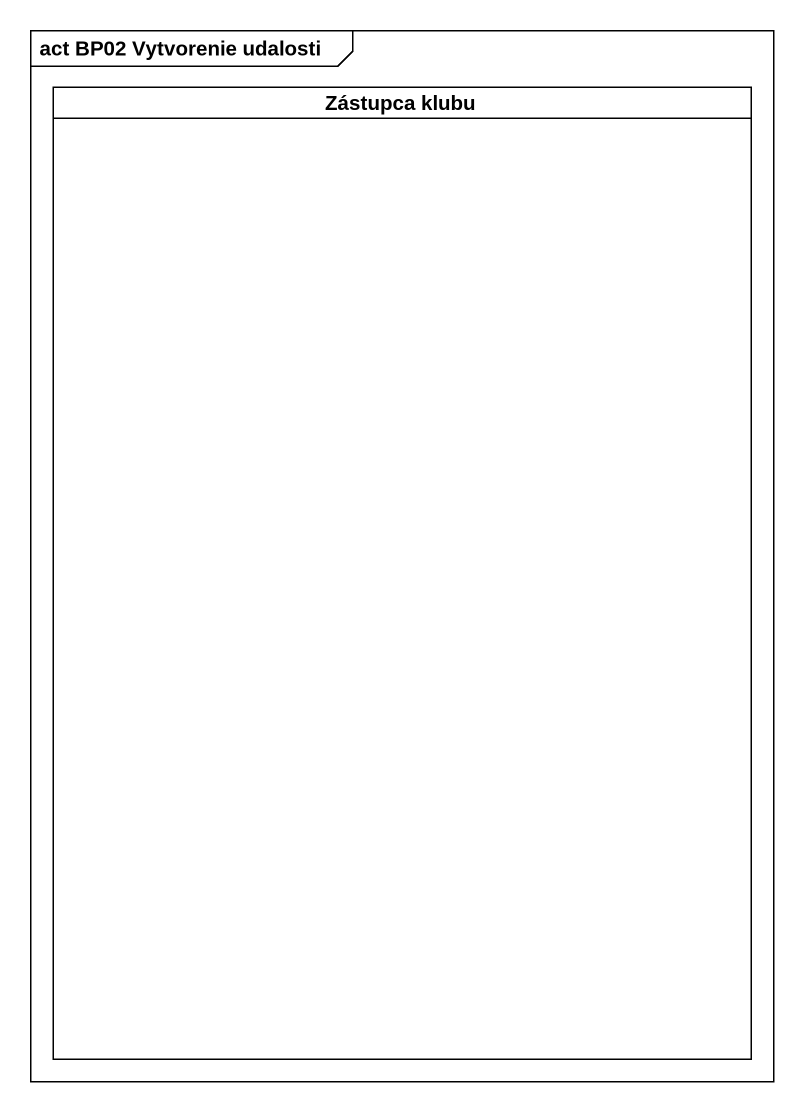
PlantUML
@startuml
mainframe act BP02 Vytvorenie udalosti
hide empty description
state "Zástupca klubu" as Zástupca_klubu <<partition>>
@enduml
